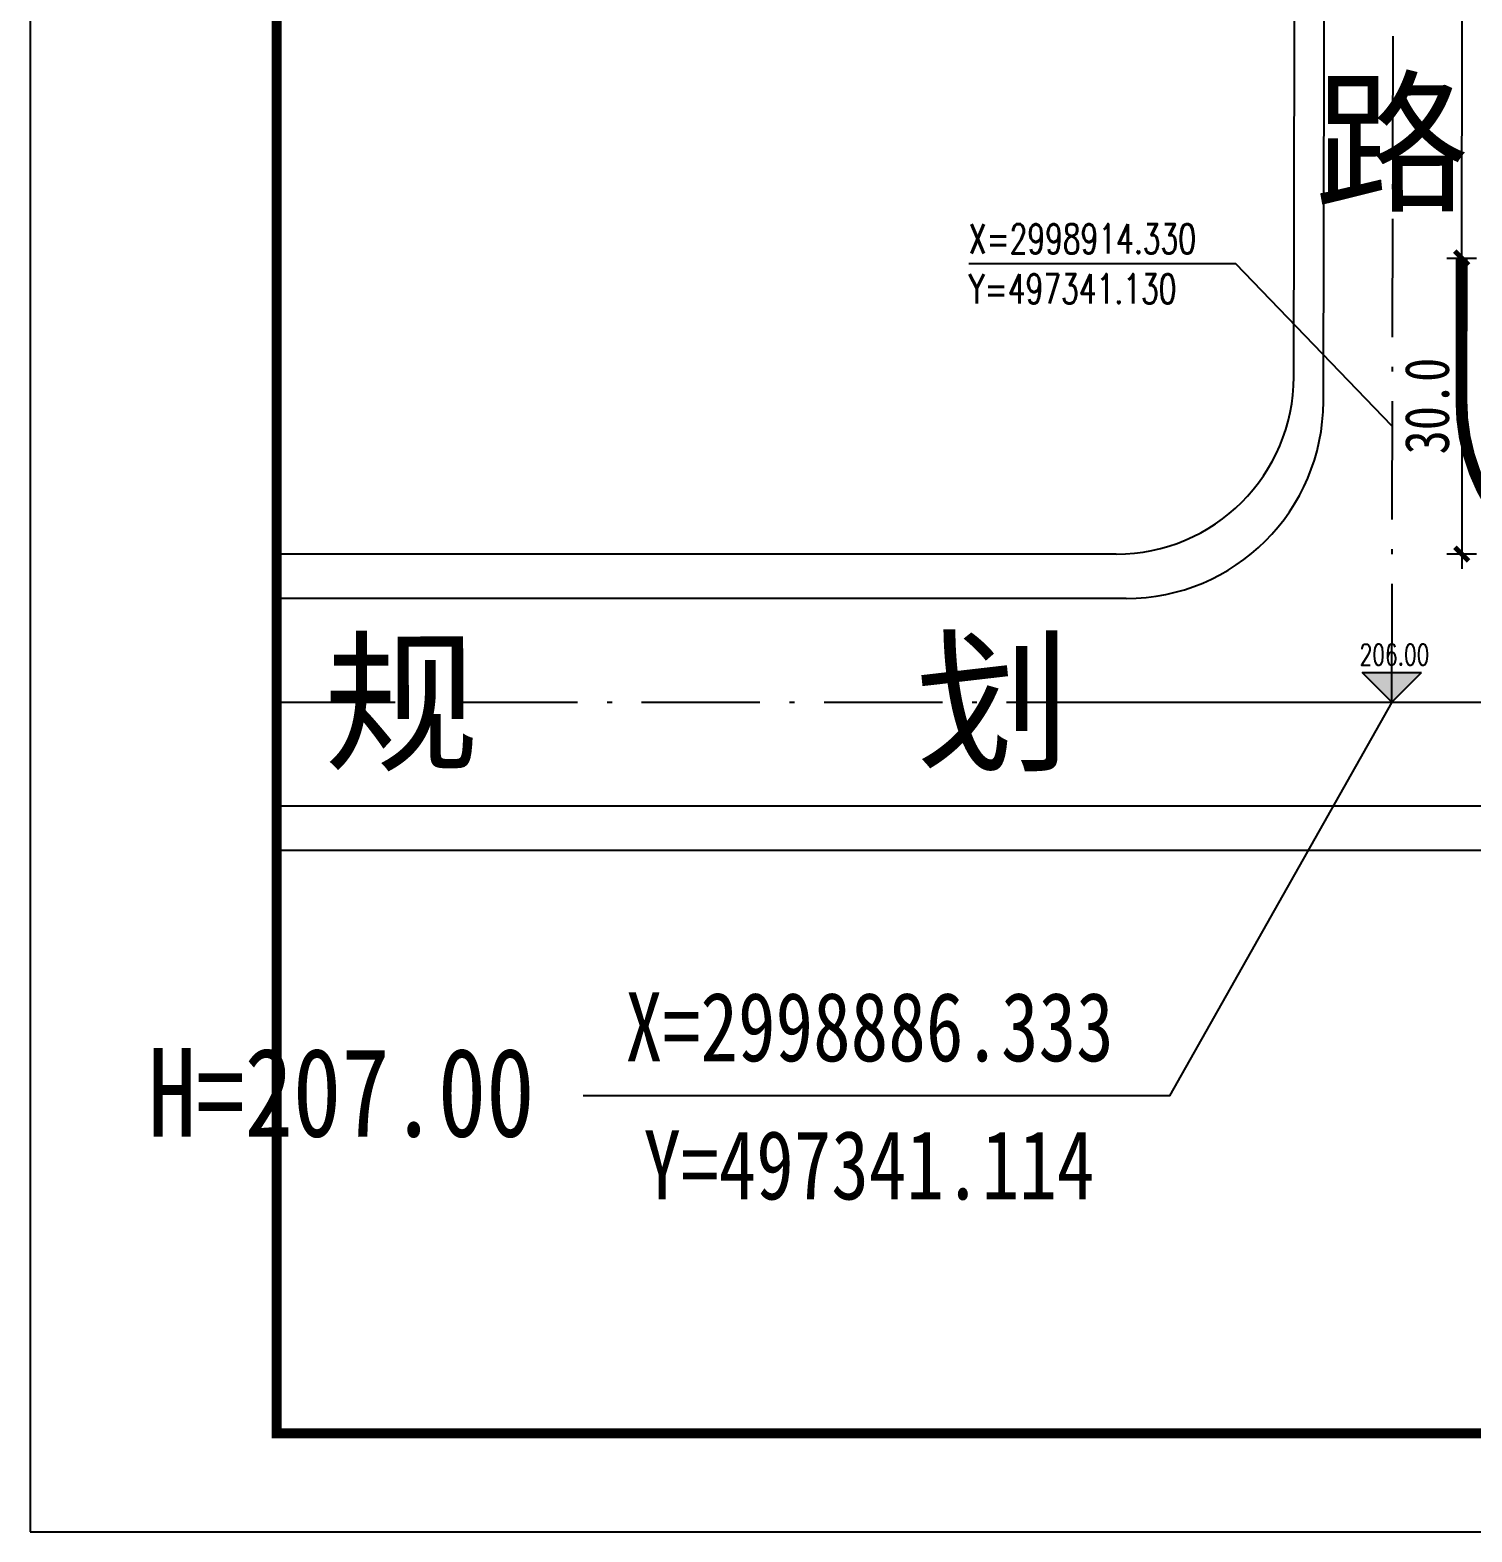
# Model space of a CAD drawing. Header units: metres. Extents: x 497148 to 498044, y 2998751 to 2999627.
# Drawn here: x 497203.1 to 497349.2, y 2998802.2 to 2998954.4 of the extents above; entities that cross this region are included whole.
import ezdxf

# ---------------------------------------------------------------- set-up
doc = ezdxf.new("R2010")
doc.units = ezdxf.units.M
doc.linetypes.add('ACAD_ISO10W100', pattern=[18.5, 12, -3, 0.5, -3])
doc.linetypes.add('DASHDOT', pattern=[1, 0.5, -0.25, 0, -0.25])
for name, color, linetype in [('DIM_COOR', 3, 'Continuous'), ('DIM_ELEV', 3, 'Continuous'), ('DM-坐标', 7, 'Continuous'), ('DM-尺寸标注', 7, 'Continuous'), ('RD-中线', 1, 'DASHDOT'), ('RD-侧石线', 5, 'Continuous'), ('RD-红线', 7, 'Continuous'), ('z_图框', 7, 'Continuous'), ('图例层', 7, 'Continuous'), ('规划路名', 7, 'Continuous')]:
    doc.layers.add(name, color=color, linetype=linetype)
doc.styles.add('_TCH_DIM', font='SIMPLEX', dxfattribs={"bigfont": 'GBCBIG'})
doc.styles.add('DIMHT', font='simhei.ttf', dxfattribs={"width": 0.8})
doc.styles.add('DIMST', font='SimSun.ttf', dxfattribs={"width": 0.8})
doc.styles.get("Standard").update_dxf_attribs({"font": 'arial.ttf'})
doc.dimstyles.new('ISO-25', dxfattribs={"dimtxt": 2.5, "dimasz": 2.5, "dimexe": 1.25, "dimexo": 0.625, "dimtad": 1, "dimtxsty": 'Standard', "dimcen": 2.5, "dimadec": 0, "dimazin": 0, "dimtfac": 1, "dimtmove": 0, "dimatfit": 3, "dimfxl": 0, "dimarcsym": 0})

# ---------------------------------------------------------------- blocks, each defined once
blk = doc.blocks.new('新块')
at = {"layer": 'DM-坐标'}
blk.add_lwpolyline([(497341.114, 2998886.333), (497318.573, 2998846.432), (497259.132, 2998846.432)], dxfattribs=at)
at = {"layer": 'RD-中线', "color": 6, "linetype": 'DASHDOT', "ltscale": 80}
blk.add_line((497308.302, 2998886.333), (498013.126, 2998886.333), dxfattribs=at)
blk.add_line((497308.302, 2998886.333), (498013.126, 2998886.333), dxfattribs=at)
at = {"layer": 'RD-中线', "color": 6, "linetype": 'ACAD_ISO10W100'}
blk.add_lwpolyline([(497341.114, 2998886.329), (497341.462, 2999060.128), (497341.407, 2999157.344), (497341.344, 2999266.334)], dxfattribs=at)
at = {"layer": 'RD-中线', "color": 6, "linetype": 'ACAD_ISO10W100', "flags": 128}
blk.add_lwpolyline([(497228.062, 2998886.333), (497955.019, 2998886.333)], dxfattribs=at)
at = {"layer": 'RD-侧石线', "color": 5, "ltscale": 0.1}
for points in [[(497334.175, 2998916.793), (497334.462, 2999060.133), (497334.407, 2999157.34), (497334.358, 2999242.841)], [(497314.175, 2998896.833), (497228.062, 2998896.833)], [(497228.062, 2998875.833), (497525.312, 2998875.833)]]:
    blk.add_lwpolyline(points, dxfattribs=at)
at = {"layer": 'RD-侧石线'}
blk.add_lwpolyline([(497314.175, 2998896.833, 0.4136271), (497334.175, 2998916.793, 0.4136271)], format="xyb", dxfattribs=at)
at = {"layer": 'RD-红线', "ltscale": 0.1, "flags": 128}
for points in [[(497331.18, 2998919.297), (497331.462, 2999060.135), (497331.407, 2999157.338), (497331.358, 2999241.34)], [(497313.18, 2998901.333), (497228.062, 2998901.333)]]:
    blk.add_lwpolyline(points, dxfattribs=at)
blk.add_lwpolyline([(497313.18, 2998901.333, 0.413627), (497331.18, 2998919.297, 0.413627)], format="xyb", dxfattribs=at)
at = {"layer": 'RD-红线', "ltscale": 0.1}
blk.add_lwpolyline([(497228.062, 2998871.333), (497493.785, 2998871.333), (497522.32, 2998871.333)], dxfattribs=at)
at = {"layer": 'z_图框'}
blk.add_lwpolyline([(497203.062, 2998802.231), (498044.062, 2998802.231), (498044.062, 2999396.231), (497203.062, 2999396.231)], close=True, dxfattribs=at)
at = {"layer": 'z_图框', "const_width": 1}
blk.add_lwpolyline([(497228.062, 2998812.231), (498034.062, 2998812.231), (498034.062, 2999386.231), (497228.062, 2999386.231)], close=True, dxfattribs=at)
at = {"layer": 'DM-坐标', "char_height": 7, "attachment_point": 1, "style": 'DIMST'}
for s, insert, width in [('\\f宋体|b0|i0|c134|p49;\\W0.8000000000;\\T1.0000000000;\\o\\lX=2998886.333', (497263.402, 2998856.932), 55.84358), ('\\f宋体|b0|i0|c134|p49;\\W0.8000000000;\\T1.0000000000;\\o\\lY=497341.114', (497265.248, 2998842.932), 51.87039)]:
    blk.add_mtext(s, dxfattribs=dict(at, insert=insert, width=width))
at = {"layer": '规划路名', "style": 'DIMHT'}
for s, p in [('路', (497333.263, 2998937.235, 436.47)), ('规', (497232.868, 2998880.536, 7.74)), ('划', (497292.874, 2998880.536, 7.74))]:
    blk.add_text(s, height=11.52, rotation=0.11119, dxfattribs=at).set_placement(p)
blk = doc.blocks.new('尺寸线')
at = {"color": 0, "linetype": 'Continuous'}
for p, q in [((-60, 0), (60, 0)), ((0, 60), (0, -60))]:
    blk.add_line(p, q, dxfattribs=at)
at = {"color": 0, "linetype": 'Continuous', "const_width": 20}
blk.add_lwpolyline([(-28, -28), (28, 28)], dxfattribs=at)
blk = doc.blocks.new('*D1205')
at = {"layer": 'Defpoints', "color": 0, "linetype": 'Continuous', "transparency": 16777216}
for p in [(497348.2, 2998931.34), (497348.2, 2998901.33), (497348.2, 2998901.33)]:
    blk.add_point(p, dxfattribs=at)
at = {"layer": 'DM-尺寸标注', "color": 0, "linetype": 'Continuous', "lineweight": -2, "transparency": 16777216}
for p, q in [((497348.2, 2998931.34), (497348.2, 2998931.34)), ((497348.2, 2998931.31), (497348.2, 2998901.36)), ((497348.2, 2998901.33), (497348.2, 2998901.33))]:
    blk.add_line(p, q, dxfattribs=at)
at = {"layer": 'DM-尺寸标注', "color": 0, "linetype": 'Continuous', "lineweight": -2, "transparency": 16777216, "xscale": 0.025, "yscale": 0.025, "zscale": 0.025}
for p, rotation in [((497348.2, 2998931.34), 90), ((497348.2, 2998901.33), 270)]:
    blk.add_blockref('尺寸线', p, dxfattribs=dict(at, rotation=rotation))
at = {"layer": 'DM-尺寸标注', "color": 0, "linetype": 'Continuous', "transparency": 16777216, "insert": (497344.7, 2998916.34), "char_height": 4.5, "attachment_point": 5, "rotation": 90, "style": 'DIMST'}
blk.add_mtext('30.0', dxfattribs=at)

msp = doc.modelspace()

# ---------------------------------------------------------------- hatches: boundary and pattern name
at = {"layer": 'DIM_ELEV'}
msp.add_hatch(color=256, dxfattribs=at).paths.add_polyline_path([(497341.114, 2998886.329), (497338.114, 2998889.329), (497344.114, 2998889.329)])

# ---------------------------------------------------------------- linework, layer by layer
at = {"layer": 'DIM_COOR', "color": 3}
for p, q in [((497325.29, 2998930.76), (497298.23, 2998930.76)), ((497341.13, 2998914.33), (497325.29, 2998930.76))]:
    msp.add_line(p, q, dxfattribs=at)
at = {"layer": 'DIM_ELEV'}
for p, q in [((497341.114, 2998886.329), (497338.114, 2998889.329)), ((497338.114, 2998889.329), (497344.114, 2998889.329)), ((497341.114, 2998886.329), (497344.114, 2998889.329))]:
    msp.add_line(p, q, dxfattribs=at)
at = {"layer": 'RD-中线', "color": 6, "linetype": 'ACAD_ISO10W100'}
msp.add_lwpolyline([(497341.114, 2998886.329), (497341.462, 2999060.128), (497341.407, 2999157.344), (497341.344, 2999266.334)], dxfattribs=at)
at = {"layer": 'RD-侧石线', "color": 5, "ltscale": 0.1}
for points in [[(497334.175, 2998916.793), (497334.462, 2999060.133), (497334.407, 2999157.34), (497334.358, 2999242.841)], [(497348.175, 2998916.873), (497348.462, 2999060.123), (497348.407, 2999157.348), (497348.358, 2999242.824)]]:
    msp.add_lwpolyline(points, dxfattribs=at)
at = {"layer": 'RD-侧石线'}
for points in [[(497348.175, 2998916.873, 0.4148003), (497368.175, 2998896.833, 0.4148003)], [(497314.175, 2998896.833, 0.4136271), (497334.175, 2998916.793, 0.4136271)]]:
    msp.add_lwpolyline(points, format="xyb", dxfattribs=at)
at = {"layer": 'RD-红线', "ltscale": 0.1, "flags": 128}
msp.add_lwpolyline([(497331.18, 2998919.297), (497331.462, 2999060.135), (497331.407, 2999157.338), (497331.358, 2999241.34)], dxfattribs=at)
msp.add_lwpolyline([(497313.18, 2998901.333, 0.413627), (497331.18, 2998919.297, 0.413627)], format="xyb", dxfattribs=at)
at = {"layer": '图例层', "color": 253, "const_width": 1.2}
msp.add_lwpolyline([(497348.175, 2998916.873), (497348.204, 2998931.339)], dxfattribs=at)
msp.add_lwpolyline([(497348.175, 2998916.873, 0.4148003), (497368.175, 2998896.833, 0.4148003)], format="xyb", dxfattribs=at)

# ---------------------------------------------------------------- block references
msp.add_blockref('新块', (0, 0))

# ---------------------------------------------------------------- texts
at = {"insert": (497215.018, 2998851.289, -0.289), "char_height": 9, "attachment_point": 1, "style": 'DIMST'}
msp.add_mtext_dynamic_manual_height_columns('H=207.00', width=36.92701, gutter_width=30, heights=[0], dxfattribs=at)
msp.add_mtext_dynamic_manual_height_columns('H=207.00', width=36.92701, gutter_width=30, heights=[0], dxfattribs=at)
msp.add_mtext_dynamic_manual_height_columns('H=207.00', width=36.92701, gutter_width=30, heights=[0], dxfattribs=at)
at = {"layer": 'DIM_COOR', "color": 7, "style": '_TCH_DIM', "width": 0.705882}
for s, p in [('X=2998914.330', (497298.23, 2998931.81)), ('Y=497341.130', (497298.23, 2998926.735))]:
    msp.add_text(s, height=2.975, dxfattribs=at).set_placement(p)
at = {"layer": 'DIM_ELEV', "color": 7, "style": '_TCH_DIM', "width": 0.705882}
msp.add_text('206.00', height=2.125, dxfattribs=at).set_placement((497337.843, 2998890.079))
at = {"layer": '规划路名', "style": 'DIMHT'}
msp.add_text('路', height=11.52, rotation=0.11119, dxfattribs=at).set_placement((497333.263, 2998937.235, 436.47))

# ---------------------------------------------------------------- dimensions: what is measured, and where the dimension line sits
at = {"layer": 'DM-尺寸标注', "color": 7, "linetype": 'Continuous'}
dim = msp.add_linear_dim(base=(497348.204, 2998901.333), p1=(497348.204, 2998931.339), p2=(497348.204, 2998901.333), angle=270, text='30.0', dimstyle='ISO-25', override={"dimtxt": 4.5, "dimasz": 0.025, "dimexe": 0, "dimexo": 0, "dimgap": 1.25, "dimdec": 1, "dimdsep": 46, "dimtxsty": 'DIMST', "dimblk": '尺寸线', "dimblk1": '尺寸线', "dimblk2": '尺寸线', "dimcen": 0, "dimdle": 0.625, "dimtix": 1, "dimtmove": 2}, dxfattribs=at)
dim.commit()
dim.dimension.update_dxf_attribs({"geometry": '*D1205', "text_midpoint": (497344.704, 2998916.336)})

doc.saveas('drawing.dxf')
